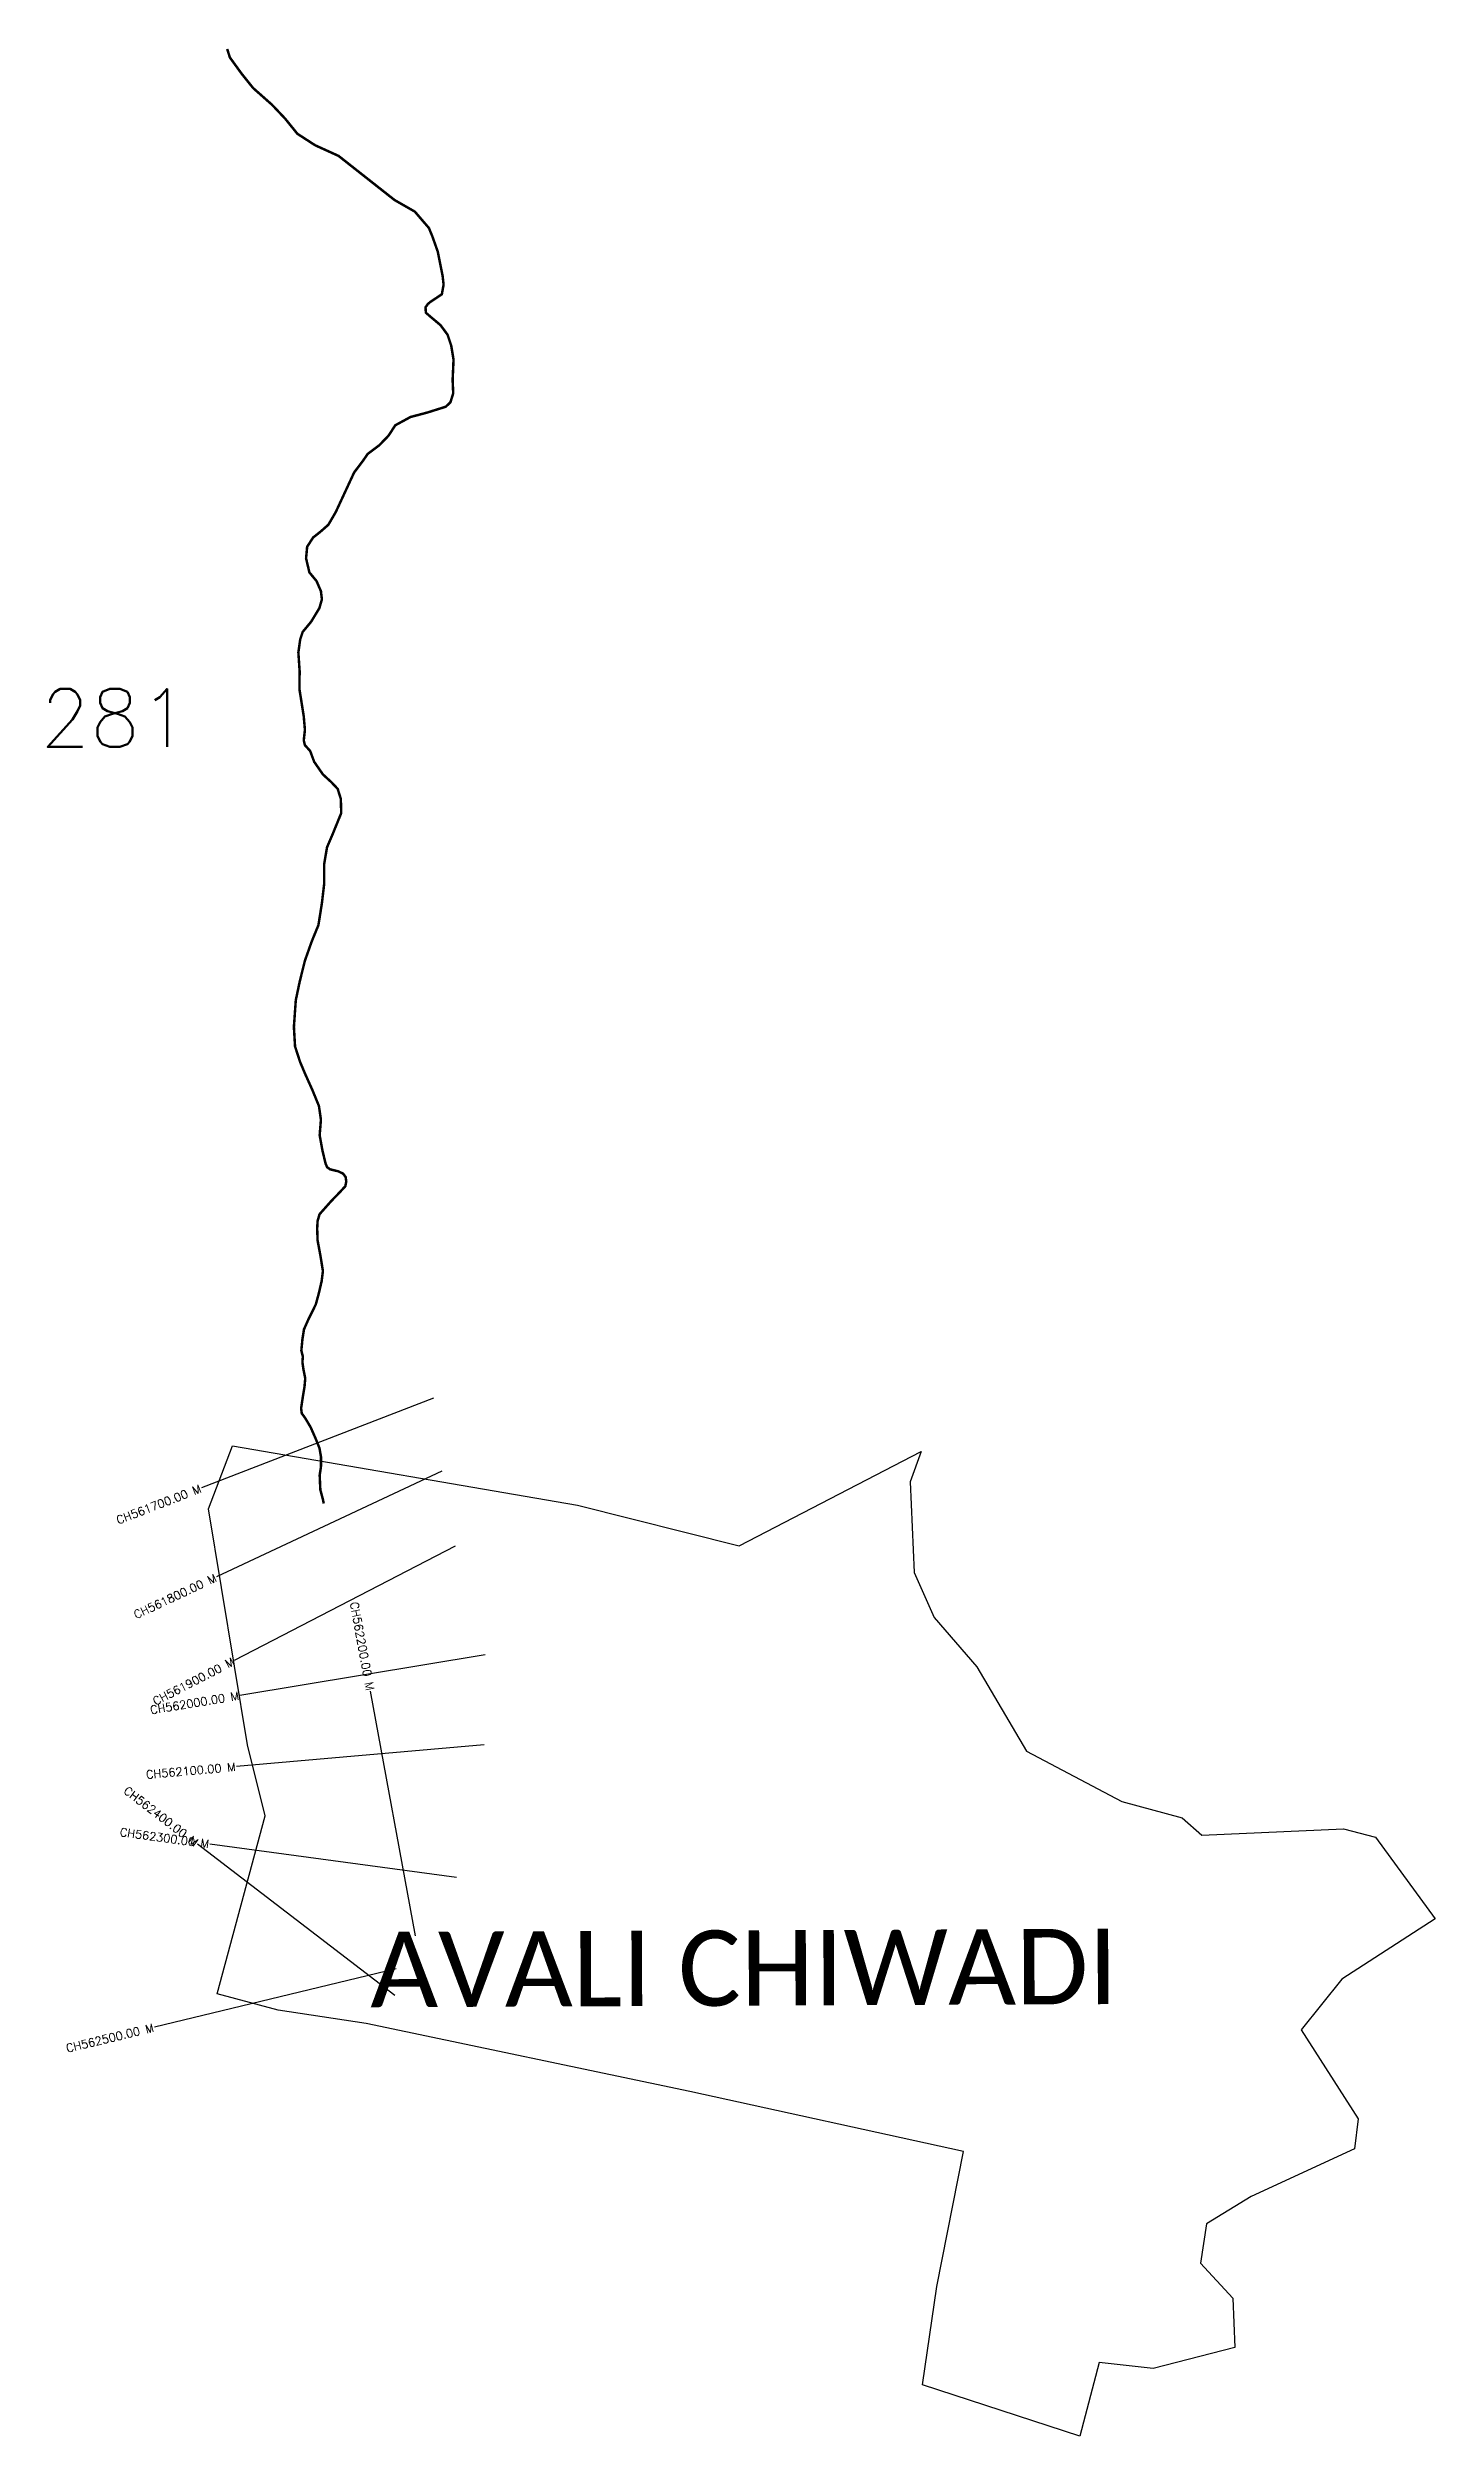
# Model space of a CAD drawing. Header units: metres. Extents: x 319136 to 320810, y 1849923 to 1852805.
import ezdxf
from ezdxf.enums import TextEntityAlignment as Align

# ---------------------------------------------------------------- set-up
doc = ezdxf.new("R2010")
doc.units = ezdxf.units.M
for name, color, linetype in [('CS', 134, 'Continuous'), ('CSMark', 6, 'Continuous'), ('NATURALLY PROTECTED', 3, 'Continuous'), ('VILLAGE NAME', 250, 'Continuous')]:
    doc.layers.add(name, color=color, linetype=linetype)
doc.styles.get("Standard").update_dxf_attribs({"font": 'simplex.shx'})

msp = doc.modelspace()

# ---------------------------------------------------------------- linework, layer by layer
at = {"color": 6, "flags": 128}
for points in [[(320205.5, 1850910.9), (320257.3, 1850851.3), (320317, 1850749.5), (320432.2, 1850688.9), (320504.8, 1850669.2), (320528.7, 1850648.1), (320699.5, 1850655.8), (320738.2, 1850645.6), (320810.1, 1850547.2), (320697.3, 1850474.3), (320648.3, 1850413.1), (320717.2, 1850306.1), (320712.7, 1850269.7), (320588.1, 1850212.2), (320534.2, 1850179.1), (320526.9, 1850131.7), (320565.8, 1850089.6), (320568.3, 1850030.1), (320470, 1850004.6), (320404.5, 1850012), (320381.2, 1849923), (320191.7, 1849984.9), (320208.7, 1850103.6), (320241, 1850266.4), (319910.7, 1850338.7), (319520.5, 1850420.9), (319414.2, 1850437.1), (319340.8, 1850456.9), (319398.6, 1850671.4), (319377.4, 1850757.3), (319330.1, 1851041.8), (319359.1, 1851118), (319775.3, 1851046.4), (319970.2, 1850997.3), (320189.8, 1851111.1), (320176.6, 1851074.6), (320181.5, 1850965.1)], [(320181.5, 1850965.1), (320205.5, 1850910.9)]]:
    msp.add_lwpolyline(points, dxfattribs=at)
at = {"layer": 'CS'}
for p, q in [((319601.5, 1851175.3), (319321.7, 1851067.1)), ((319611.5, 1851087.1), (319339.9, 1850959.8)), ((319627.6, 1850997), (319361.2, 1850859)), ((319663.8, 1850865.6), (319367.8, 1850816.8)), ((319579.9, 1850526.8), (319525.6, 1850821.8)), ((319662.7, 1850757.2), (319363.9, 1850730.8)), ((319555, 1850454.8), (319316.8, 1850637.2)), ((319629.2, 1850597), (319331.9, 1850637.3)), ((319556.5, 1850487), (319265, 1850416.5))]:
    msp.add_line(p, q, dxfattribs=at)
at = {"layer": 'NATURALLY PROTECTED', "const_width": 3, "flags": 128}
msp.add_lwpolyline([(319352.7, 1852803.1), (319356, 1852792.8), (319369.9, 1852773.6), (319384, 1852756), (319406.8, 1852735.8), (319422.6, 1852719.1), (319437.4, 1852700.8), (319458.9, 1852686.9), (319487.1, 1852674.1), (319554.6, 1852620.9), (319579.1, 1852606.9), (319596.1, 1852587.1), (319600.2, 1852577.1), (319606.7, 1852558.8), (319612.6, 1852529.5), (319613.8, 1852518.7), (319611.7, 1852507.2), (319604.8, 1852502.5), (319598.2, 1852498.2), (319595, 1852495.6), (319592, 1852491.5), (319592.4, 1852484.9), (319598.9, 1852479.3), (319610, 1852470), (319618.6, 1852458.4), (319623, 1852445.2), (319625.8, 1852428.3), (319624.7, 1852403.9), (319625.4, 1852387.6), (319622.1, 1852377), (319616.5, 1852371.5), (319593.9, 1852364.4), (319573.9, 1852359.1), (319555.5, 1852349.1), (319547.4, 1852336.6), (319536.2, 1852325), (319522.3, 1852314.6), (319516.7, 1852306.5), (319505.9, 1852292.2), (319493.5, 1852265.5), (319483.7, 1852244.4), (319474.8, 1852229.1), (319464.9, 1852220.4), (319456.4, 1852213.7), (319449.2, 1852202.6), (319447.9, 1852188.5), (319451.9, 1852171.6), (319460.5, 1852161.2), (319465.8, 1852149), (319467, 1852139.2), (319464, 1852128.6), (319454, 1852112.1), (319443.8, 1852099.8), (319440.8, 1852090.7), (319438.6, 1852075.1), (319440.1, 1852052.9), (319440, 1852030), (319442.8, 1852012.5), (319445.1, 1851997.9), (319446.5, 1851981.6), (319445.1, 1851969), (319446.5, 1851963.2), (319452.8, 1851956.2), (319457.7, 1851943.1), (319468.2, 1851927.9), (319478.1, 1851918.8), (319486, 1851910.5), (319489.8, 1851898.5), (319490.3, 1851881.2), (319479.7, 1851855.2), (319473.2, 1851840.1), (319469.7, 1851819.6), (319469.7, 1851795.6), (319467, 1851772.5), (319462.8, 1851746.1), (319454.8, 1851726.6), (319446.5, 1851703.2), (319440.3, 1851678.3), (319435.5, 1851655.5), (319433.2, 1851623.2), (319434.6, 1851599.7), (319440.6, 1851581.2), (319447.1, 1851565.8), (319455.4, 1851547.4), (319463.4, 1851527.9), (319465.8, 1851511.3), (319464.3, 1851492.6), (319467.6, 1851474.4), (319471.4, 1851458.4), (319473.3, 1851454), (319476.9, 1851451.4), (319486.6, 1851449.1), (319492.6, 1851446.2), (319495.6, 1851442.2), (319496.4, 1851436.8), (319495.3, 1851431.1), (319488, 1851423.2), (319478.3, 1851413.2), (319464.1, 1851397.2), (319461.8, 1851389.1), (319461.3, 1851379.9), (319461.8, 1851365.6), (319465.1, 1851347.9), (319467.2, 1851335.1), (319468.2, 1851328.7), (319466.7, 1851316.6), (319463.3, 1851301.9), (319459.6, 1851288.4), (319450.9, 1851270.8), (319445.4, 1851258.5), (319443.5, 1851246.5), (319442.2, 1851232.8), (319444, 1851225.5), (319443.5, 1851218.6), (319444.8, 1851209.6), (319446.9, 1851199.2), (319446, 1851188.9), (319444.1, 1851177.6), (319441.9, 1851163.1), (319442.7, 1851157), (319446.8, 1851151.4), (319453.4, 1851140.3), (319459.7, 1851126), (319464.1, 1851114.9), (319466, 1851103.9), (319465.8, 1851092), (319464.3, 1851082.5), (319465.1, 1851064.8), (319468.1, 1851053.7), (319469.2, 1851048.3)], dxfattribs=at)

# ---------------------------------------------------------------- texts
at = {"insert": (319127.3, 1852031), "char_height": 70, "attachment_point": 1}
msp.add_mtext_dynamic_manual_height_columns('281', width=158.822, gutter_width=1, heights=[0], dxfattribs=at)
at = {"layer": 'CSMark'}
for s, rotation, p in [('CH561700.00 M', 21.1325, (319320.8, 1851066.8)), ('CH561800.00 M', 25.1163, (319339, 1850959.4)), ('CH562200.00 M', 280.435, (319525.4, 1850822.8)), ('CH561900.00 M', 27.3681, (319360.3, 1850858.6)), ('CH562000.00 M', 9.3546, (319366.9, 1850816.6)), ('CH562100.00 M', 5.063, (319362.9, 1850730.7)), ('CH562400.00 M', 322.5627, (319316, 1850637.8)), ('CH562300.00 M', 352.2826, (319330.9, 1850637.5)), ('CH562500.00 M', 13.6064, (319264, 1850416.2))]:
    msp.add_text(s, height=10, rotation=rotation, dxfattribs=at).set_placement(p, align=Align.MIDDLE_RIGHT)
at = {"layer": 'VILLAGE NAME', "insert": (319525, 1850531.4), "char_height": 90.899, "attachment_point": 1, "rotation": 0.2435}
msp.add_mtext_dynamic_manual_height_columns('{\\fCalibri|b0|i0|c0|p34;AVALI CHIWADI}', width=939.355, gutter_width=454.5, heights=[0], dxfattribs=at)

doc.saveas('drawing.dxf')
